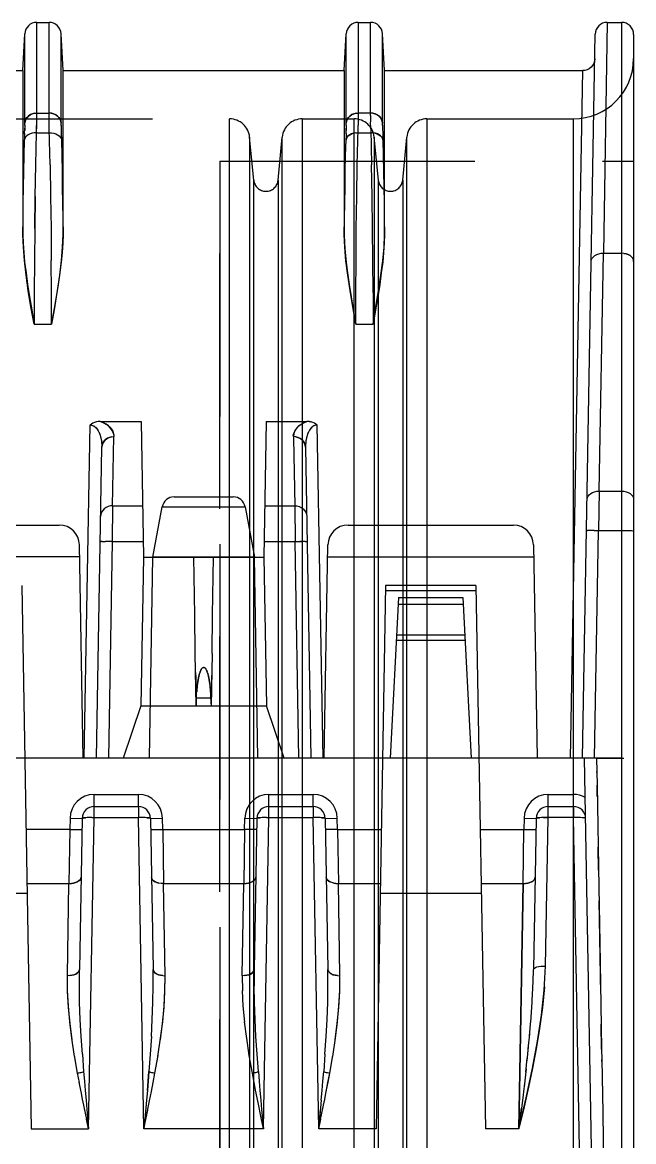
# Model space of a CAD drawing. Header units: millimetres. Extents: x -1 to 4489, y 0 to 1364.
# Drawn here: x 2418.77 to 2433.99, y 442.11 to 469.94 of the extents above; entities that cross this region are included whole.
import ezdxf

# ---------------------------------------------------------------- set-up
doc = ezdxf.new("R2010")
doc.units = ezdxf.units.MM
doc.linetypes.add('DOT', pattern=[0.25, 0, -0.25])
doc.linetypes.add('HIDDEN', pattern=[9.525, 6.35, -3.175])
doc.layers.add('A_FLAECHEN', color=7, linetype='Continuous')
doc.layers.add('DEFAULT_2', color=8, linetype='HIDDEN')

# ---------------------------------------------------------------- blocks, each defined once
blk = doc.blocks.new('A$C2FA92B4D')
at = {"color": 9, "linetype": 'Continuous'}
for p, q in [((0.3, 0), (0.3, 37.8)), ((1.217, 35.4), (1.495, 19.774)), ((1.5, 34.2), (1.5, 2.4)), ((5.146, 2.4), (5.146, 34.2)), ((6.954, 34.2), (6.954, 2.4)), ((8.246, 2.4), (8.246, 34.2)), ((10.054, 34.2), (10.054, 2.4)), ((5.644, 33.748), (5.644, 2.852)), ((6.456, 2.852), (6.456, 33.748)), ((8.744, 33.748), (8.744, 2.852)), ((9.556, 2.852), (9.556, 33.748)), ((5.747, 3.925), (5.747, 32.675)), ((6.353, 32.675), (6.353, 3.925)), ((8.847, 3.925), (8.847, 32.675)), ((9.453, 32.675), (9.453, 3.925)), ((2.858, 27.514), (2.673, 26.741)), ((2.728, 26.97), (2.851, 27.474)), ((2.858, 27.514), (2.752, 21.416)), ((2.752, 21.416), (2.857, 27.505)), ((2.858, 27.512), (2.792, 27)), ((2.858, 27.514), (2.85, 27.451)), ((2.858, 27.514), (3.689, 27.514)), ((6.411, 27.514), (7.836, 27.514)), ((7.789, 27.285), (7.694, 26.815)), ((7.836, 27.514), (7.788, 27.279)), ((7.836, 27.514), (7.789, 27.285)), ((7.836, 27.514), (7.793, 27.037)), ((7.836, 27.514), (7.974, 19.774)), ((9.214, 27.514), (9.076, 19.774)), ((9.214, 27.514), (12.186, 27.514)), ((9.214, 27.514), (9.261, 27.285)), ((9.214, 27.514), (9.262, 27.28)), ((9.257, 27.037), (9.214, 27.514)), ((9.261, 27.285), (9.356, 26.816)), ((12.138, 27.282), (12.045, 26.82)), ((12.138, 27.282), (12.091, 27.05)), ((12.186, 27.514), (12.138, 27.282)), ((12.164, 27.275), (12.186, 27.514)), ((12.186, 27.514), (12.324, 19.774)), ((13.564, 27.514), (13.426, 19.774)), ((14.989, 27.514), (13.564, 27.514)), ((13.564, 27.514), (13.611, 27.285)), ((13.564, 27.514), (13.612, 27.279)), ((13.607, 27.037), (13.564, 27.514)), ((13.611, 27.285), (13.706, 26.815)), ((2.75, 26.667), (2.81, 27.139)), ((7.772, 26.8), (7.814, 27.275)), ((9.278, 26.8), (9.257, 27.037)), ((12.122, 26.8), (12.164, 27.275)), ((13.628, 26.8), (13.607, 27.037)), ((2.673, 26.741), (2.517, 26.008)), ((2.615, 26.477), (2.728, 26.97)), ((2.716, 26.382), (2.768, 26.809)), ((7.696, 26.826), (7.649, 26.586)), ((7.772, 26.8), (7.751, 26.563)), ((9.299, 26.563), (9.278, 26.8)), ((9.354, 26.826), (9.401, 26.587)), ((12.045, 26.82), (11.999, 26.59)), ((12.045, 26.82), (11.999, 26.591)), ((12.101, 26.563), (12.122, 26.8)), ((13.649, 26.563), (13.628, 26.8)), ((13.704, 26.826), (13.752, 26.586)), ((2.514, 26.003), (2.615, 26.477)), ((2.674, 26.021), (2.726, 26.468)), ((7.649, 26.586), (7.605, 26.359)), ((7.65, 26.596), (7.606, 26.366)), ((7.751, 26.563), (7.731, 26.328)), ((9.319, 26.328), (9.299, 26.563)), ((9.4, 26.596), (9.445, 26.36)), ((11.999, 26.591), (11.956, 26.362)), ((12.101, 26.563), (12.081, 26.328)), ((12.081, 26.328), (12.101, 26.563)), ((13.669, 26.328), (13.649, 26.563)), ((13.75, 26.596), (13.795, 26.359)), ((7.606, 26.366), (7.563, 26.135)), ((7.605, 26.359), (7.563, 26.135)), ((7.731, 26.328), (7.713, 26.094)), ((9.337, 26.094), (9.319, 26.328)), ((9.444, 26.366), (9.487, 26.135)), ((11.956, 26.362), (11.913, 26.135)), ((11.956, 26.362), (11.913, 26.135)), ((12.081, 26.328), (12.063, 26.094)), ((12.063, 26.094), (12.081, 26.328)), ((13.687, 26.094), (13.669, 26.328)), ((13.794, 26.365), (13.837, 26.135)), ((2.517, 26.008), (2.389, 25.332)), ((2.423, 25.527), (2.514, 26.003)), ((2.683, 26.104), (2.646, 25.762)), ((7.563, 26.135), (7.486, 25.69)), ((7.563, 26.135), (7.589, 26.131)), ((7.589, 26.131), (7.615, 26.126)), ((7.615, 26.126), (7.64, 26.119)), ((7.64, 26.119), (7.665, 26.112)), ((7.665, 26.112), (7.689, 26.103)), ((7.681, 25.655), (7.713, 26.094)), ((7.689, 26.103), (7.713, 26.094)), ((7.713, 26.094), (7.69, 26.103)), ((9.337, 26.094), (9.36, 26.103)), ((9.337, 26.094), (9.369, 25.655)), ((9.36, 26.103), (9.385, 26.112)), ((9.385, 26.112), (9.409, 26.119)), ((9.409, 26.119), (9.435, 26.126)), ((9.435, 26.126), (9.461, 26.131)), ((9.461, 26.131), (9.487, 26.135)), ((9.487, 26.135), (9.564, 25.69)), ((11.913, 26.135), (11.836, 25.69)), ((11.913, 26.135), (11.939, 26.131)), ((11.939, 26.131), (11.965, 26.126)), ((11.965, 26.126), (11.99, 26.119)), ((11.99, 26.119), (12.015, 26.112)), ((12.015, 26.112), (12.039, 26.103)), ((12.031, 25.655), (12.063, 26.094)), ((12.039, 26.103), (12.063, 26.094)), ((12.063, 26.094), (12.04, 26.103)), ((13.687, 26.094), (13.71, 26.103)), ((13.719, 25.655), (13.687, 26.094)), ((13.71, 26.103), (13.735, 26.112)), ((13.735, 26.112), (13.759, 26.119)), ((13.759, 26.119), (13.785, 26.126)), ((13.785, 26.126), (13.811, 26.131)), ((13.837, 26.135), (13.811, 26.131)), ((13.811, 26.131), (13.837, 26.135)), ((13.837, 26.135), (13.914, 25.69)), ((2.652, 25.823), (2.617, 25.478)), ((7.489, 25.714), (7.421, 25.262)), ((7.681, 25.655), (7.652, 25.222)), ((9.369, 25.655), (9.398, 25.222)), ((9.564, 25.695), (9.629, 25.262)), ((11.839, 25.714), (11.771, 25.262)), ((12.002, 25.222), (12.031, 25.655)), ((13.719, 25.655), (13.748, 25.222)), ((13.911, 25.714), (13.979, 25.262)), ((2.389, 25.332), (2.291, 24.692)), ((2.339, 25.02), (2.423, 25.527)), ((2.622, 25.529), (2.587, 25.163)), ((2.591, 25.202), (2.559, 24.831)), ((7.421, 25.262), (7.37, 24.852)), ((7.427, 25.301), (7.375, 24.897)), ((7.652, 25.222), (7.63, 24.794)), ((9.398, 25.222), (9.42, 24.794)), ((9.628, 25.27), (9.68, 24.852)), ((11.771, 25.262), (11.72, 24.852)), ((11.777, 25.302), (11.725, 24.898)), ((12.002, 25.222), (11.98, 24.794)), ((13.748, 25.222), (13.77, 24.794)), ((13.973, 25.301), (14.025, 24.897)), ((13.979, 25.262), (14.03, 24.852)), ((2.269, 24.502), (2.339, 25.02)), ((2.561, 24.862), (2.533, 24.494)), ((7.37, 24.852), (7.333, 24.458)), ((7.375, 24.897), (7.336, 24.499)), ((7.63, 24.794), (7.614, 24.373)), ((9.42, 24.794), (9.436, 24.373)), ((9.679, 24.862), (9.717, 24.458)), ((11.72, 24.852), (11.683, 24.458)), ((11.725, 24.898), (11.686, 24.499)), ((11.98, 24.794), (11.964, 24.373)), ((13.77, 24.794), (13.786, 24.373)), ((14.025, 24.897), (14.064, 24.499)), ((14.03, 24.852), (14.067, 24.458)), ((2.221, 23.986), (2.269, 24.502)), ((2.291, 24.692), (2.226, 24.067)), ((2.535, 24.518), (2.513, 24.161)), ((7.336, 24.499), (7.314, 24.102)), ((11.686, 24.499), (11.664, 24.103)), ((14.064, 24.499), (14.086, 24.102)), ((7.333, 24.458), (7.313, 24.076)), ((7.614, 24.373), (7.606, 23.959)), ((9.436, 24.373), (9.444, 23.959)), ((9.716, 24.466), (9.737, 24.078)), ((11.683, 24.458), (11.663, 24.076)), ((11.964, 24.373), (11.956, 23.959)), ((13.786, 24.373), (13.794, 23.959)), ((14.067, 24.458), (14.087, 24.078)), ((2.226, 24.067), (2.192, 23.467)), ((2.514, 24.178), (2.5, 23.849)), ((7.314, 24.102), (7.308, 23.709)), ((7.313, 24.076), (7.308, 23.709)), ((7.606, 23.959), (7.608, 23.552)), ((9.442, 23.552), (9.444, 23.959)), ((9.742, 23.709), (9.737, 24.082)), ((11.664, 24.103), (11.658, 23.709)), ((11.663, 24.076), (11.658, 23.709)), ((11.956, 23.959), (11.958, 23.552)), ((13.794, 23.959), (13.792, 23.552)), ((14.086, 24.102), (14.092, 23.709)), ((14.087, 24.078), (14.091, 23.712)), ((2.5, 23.858), (2.492, 23.552)), ((7.308, 23.709), (7.309, 23.7)), ((7.308, 23.709), (7.309, 23.651)), ((7.369, 23.706), (7.308, 23.709)), ((7.309, 23.691), (7.348, 21.416)), ((7.366, 23.706), (7.421, 23.698)), ((7.426, 23.697), (7.369, 23.706)), ((7.421, 23.698), (7.471, 23.685)), ((7.478, 23.682), (7.426, 23.697)), ((7.471, 23.685), (7.516, 23.666)), ((7.523, 23.663), (7.478, 23.682)), ((7.516, 23.666), (7.554, 23.643)), ((7.559, 23.639), (7.523, 23.663)), ((9.491, 23.639), (9.527, 23.663)), ((9.534, 23.666), (9.496, 23.643)), ((9.527, 23.663), (9.572, 23.682)), ((9.579, 23.685), (9.534, 23.666)), ((9.572, 23.682), (9.624, 23.697)), ((9.629, 23.698), (9.579, 23.685)), ((9.624, 23.697), (9.681, 23.706)), ((9.684, 23.706), (9.629, 23.698)), ((9.681, 23.706), (9.742, 23.709)), ((9.741, 23.692), (9.702, 21.416)), ((9.741, 23.712), (9.741, 23.651)), ((11.658, 23.709), (11.698, 21.416)), ((11.719, 23.706), (11.658, 23.709)), ((11.716, 23.706), (11.771, 23.698)), ((11.776, 23.697), (11.719, 23.706)), ((11.771, 23.698), (11.821, 23.685)), ((11.828, 23.682), (11.776, 23.697)), ((11.821, 23.685), (11.866, 23.666)), ((11.873, 23.663), (11.828, 23.682)), ((11.866, 23.666), (11.904, 23.643)), ((11.909, 23.639), (11.873, 23.663)), ((13.841, 23.639), (13.877, 23.663)), ((13.884, 23.666), (13.846, 23.643)), ((13.877, 23.663), (13.922, 23.682)), ((13.929, 23.685), (13.884, 23.666)), ((13.922, 23.682), (13.974, 23.697)), ((13.979, 23.698), (13.929, 23.685)), ((13.974, 23.697), (14.031, 23.706)), ((14.034, 23.706), (13.979, 23.698)), ((14.031, 23.706), (14.092, 23.709)), ((14.091, 23.692), (14.052, 21.416)), ((14.091, 23.712), (14.091, 23.651)), ((2.192, 23.467), (2.126, 19.774)), ((2.251, 23.468), (2.192, 23.467)), ((2.251, 23.468), (2.192, 23.467)), ((2.309, 23.472), (2.251, 23.468)), ((2.309, 23.472), (2.251, 23.468)), ((2.362, 23.48), (2.309, 23.472)), ((2.362, 23.48), (2.309, 23.472)), ((2.407, 23.491), (2.362, 23.48)), ((2.407, 23.491), (2.362, 23.48)), ((2.442, 23.504), (2.407, 23.491)), ((2.442, 23.504), (2.407, 23.491)), ((2.469, 23.519), (2.442, 23.504)), ((2.469, 23.519), (2.442, 23.504)), ((2.486, 23.535), (2.469, 23.519)), ((2.486, 23.535), (2.469, 23.519)), ((2.492, 23.552), (2.486, 23.535)), ((7.554, 23.643), (7.583, 23.615)), ((7.585, 23.613), (7.559, 23.639)), ((7.583, 23.615), (7.602, 23.585)), ((7.602, 23.583), (7.585, 23.613)), ((7.602, 23.585), (7.608, 23.552)), ((7.608, 23.552), (7.602, 23.583)), ((9.448, 23.585), (9.442, 23.552)), ((9.442, 23.552), (9.448, 23.583)), ((9.467, 23.615), (9.448, 23.585)), ((9.448, 23.583), (9.465, 23.613)), ((9.465, 23.613), (9.491, 23.639)), ((9.496, 23.643), (9.467, 23.615)), ((11.904, 23.643), (11.933, 23.615)), ((11.935, 23.613), (11.909, 23.639)), ((11.933, 23.615), (11.952, 23.585)), ((11.952, 23.583), (11.935, 23.613)), ((11.952, 23.585), (11.958, 23.552)), ((11.958, 23.552), (11.952, 23.583)), ((13.798, 23.585), (13.792, 23.552)), ((13.792, 23.552), (13.798, 23.583)), ((13.817, 23.615), (13.798, 23.585)), ((13.798, 23.583), (13.815, 23.613)), ((13.815, 23.613), (13.841, 23.639)), ((13.846, 23.643), (13.817, 23.615)), ((2.452, 21.26), (2.458, 21.291)), ((2.458, 21.291), (2.452, 21.26)), ((2.458, 21.291), (2.475, 21.321)), ((2.475, 21.321), (2.458, 21.291)), ((2.475, 21.321), (2.503, 21.348)), ((2.503, 21.348), (2.475, 21.321)), ((2.541, 21.372), (2.503, 21.348)), ((2.541, 21.372), (2.586, 21.391)), ((2.586, 21.391), (2.541, 21.372)), ((2.586, 21.391), (2.637, 21.405)), ((2.637, 21.405), (2.586, 21.391)), ((2.637, 21.405), (2.693, 21.414)), ((2.693, 21.414), (2.637, 21.405)), ((2.752, 21.416), (2.693, 21.414)), ((3.796, 21.416), (2.752, 21.416)), ((7.348, 21.416), (6.304, 21.416)), ((7.407, 21.414), (7.348, 21.416)), ((7.407, 21.414), (7.463, 21.405)), ((7.463, 21.405), (7.407, 21.414)), ((7.463, 21.405), (7.514, 21.391)), ((7.514, 21.391), (7.559, 21.372)), ((7.597, 21.348), (7.559, 21.372)), ((7.559, 21.372), (7.597, 21.348)), ((7.625, 21.321), (7.597, 21.348)), ((7.597, 21.348), (7.625, 21.321)), ((7.642, 21.291), (7.625, 21.321)), ((7.625, 21.321), (7.642, 21.291)), ((7.648, 21.26), (7.642, 21.291)), ((7.642, 21.291), (7.648, 21.26)), ((9.408, 21.291), (9.402, 21.26)), ((9.408, 21.291), (9.425, 21.321)), ((9.425, 21.321), (9.408, 21.291)), ((9.425, 21.321), (9.453, 21.348)), ((9.453, 21.348), (9.425, 21.321)), ((9.453, 21.348), (9.491, 21.372)), ((9.491, 21.372), (9.536, 21.391)), ((9.536, 21.391), (9.491, 21.372)), ((9.536, 21.391), (9.587, 21.405)), ((9.587, 21.405), (9.536, 21.391)), ((9.587, 21.405), (9.643, 21.414)), ((9.643, 21.414), (9.587, 21.405)), ((9.702, 21.416), (9.643, 21.414)), ((11.698, 21.416), (9.702, 21.416)), ((11.698, 21.416), (11.757, 21.414)), ((11.757, 21.414), (11.813, 21.405)), ((11.864, 21.391), (11.813, 21.405)), ((11.813, 21.405), (11.864, 21.391)), ((11.909, 21.372), (11.864, 21.391)), ((11.864, 21.391), (11.909, 21.372)), ((11.947, 21.348), (11.909, 21.372)), ((11.909, 21.372), (11.947, 21.348)), ((11.975, 21.321), (11.947, 21.348)), ((11.947, 21.348), (11.975, 21.321)), ((11.992, 21.291), (11.975, 21.321)), ((11.975, 21.321), (11.992, 21.291)), ((11.992, 21.291), (11.998, 21.26)), ((13.752, 21.26), (13.758, 21.291)), ((13.758, 21.291), (13.752, 21.26)), ((13.758, 21.291), (13.775, 21.321)), ((13.775, 21.321), (13.758, 21.291)), ((13.775, 21.321), (13.803, 21.348)), ((13.803, 21.348), (13.775, 21.321)), ((13.803, 21.348), (13.841, 21.372)), ((13.841, 21.372), (13.886, 21.391)), ((13.886, 21.391), (13.841, 21.372)), ((13.886, 21.391), (13.937, 21.405)), ((13.937, 21.405), (13.886, 21.391)), ((13.937, 21.405), (13.993, 21.414)), ((13.993, 21.414), (13.937, 21.405)), ((14.052, 21.416), (13.993, 21.414)), ((15.096, 21.416), (14.052, 21.416)), ((2.731, 20.069), (2.431, 20.074)), ((2.731, 20.069), (2.431, 20.074)), ((2.726, 19.79), (2.731, 20.069)), ((3.819, 20.069), (2.731, 20.069)), ((7.369, 20.069), (6.281, 20.069)), ((7.369, 20.069), (7.669, 20.074)), ((7.369, 20.069), (7.669, 20.074)), ((7.369, 20.069), (7.374, 19.79)), ((9.381, 20.074), (9.681, 20.069)), ((9.681, 20.069), (9.676, 19.79)), ((11.719, 20.069), (9.681, 20.069)), ((12.019, 20.074), (11.719, 20.069)), ((11.719, 20.069), (11.724, 19.79)), ((14.031, 20.069), (13.731, 20.074)), ((14.031, 20.069), (13.731, 20.074)), ((14.026, 19.79), (14.031, 20.069)), ((14.031, 20.069), (15.119, 20.069)), ((1.195, 19.795), (1.201, 19.79)), ((1.195, 19.795), (1.201, 19.79)), ((1.201, 19.79), (1.218, 19.785)), ((1.217, 19.785), (1.246, 19.781)), ((1.244, 19.781), (1.283, 19.778)), ((1.28, 19.778), (1.328, 19.776)), ((1.325, 19.776), (1.38, 19.774)), ((1.377, 19.774), (1.436, 19.774)), ((1.434, 19.774), (1.495, 19.774)), ((1.495, 19.774), (2.239, 19.774)), ((2.187, 19.774), (2.126, 19.774)), ((2.244, 19.774), (2.187, 19.774)), ((2.239, 19.774), (2.296, 19.776)), ((2.29, 19.775), (2.341, 19.778)), ((2.335, 19.778), (2.373, 19.781)), ((2.377, 19.781), (2.341, 19.778)), ((2.373, 19.781), (2.402, 19.785)), ((2.404, 19.785), (2.377, 19.781)), ((2.402, 19.785), (2.42, 19.79)), ((2.42, 19.79), (2.404, 19.785)), ((2.426, 19.795), (2.42, 19.79)), ((2.726, 19.79), (2.426, 19.795)), ((7.674, 19.795), (7.374, 19.79)), ((7.674, 19.795), (7.68, 19.79)), ((7.68, 19.79), (7.674, 19.795)), ((7.68, 19.79), (7.696, 19.785)), ((7.698, 19.785), (7.68, 19.79)), ((7.696, 19.785), (7.723, 19.781)), ((7.727, 19.781), (7.698, 19.785)), ((7.723, 19.781), (7.759, 19.778)), ((7.765, 19.778), (7.727, 19.781)), ((7.759, 19.778), (7.81, 19.775)), ((7.804, 19.776), (7.861, 19.774)), ((7.856, 19.774), (7.916, 19.774)), ((7.913, 19.774), (7.974, 19.774)), ((9.076, 19.774), (7.974, 19.774)), ((9.137, 19.774), (9.076, 19.774)), ((9.134, 19.774), (9.194, 19.774)), ((9.189, 19.774), (9.246, 19.776)), ((9.24, 19.775), (9.291, 19.778)), ((9.285, 19.778), (9.323, 19.781)), ((9.327, 19.781), (9.291, 19.778)), ((9.323, 19.781), (9.352, 19.785)), ((9.354, 19.785), (9.327, 19.781)), ((9.352, 19.785), (9.37, 19.79)), ((9.37, 19.79), (9.354, 19.785)), ((9.376, 19.795), (9.37, 19.79)), ((9.37, 19.79), (9.376, 19.795)), ((9.676, 19.79), (9.376, 19.795)), ((12.024, 19.795), (11.724, 19.79)), ((12.024, 19.795), (12.03, 19.79)), ((12.03, 19.79), (12.024, 19.795)), ((12.03, 19.79), (12.046, 19.785)), ((12.048, 19.785), (12.03, 19.79)), ((12.046, 19.785), (12.073, 19.781)), ((12.077, 19.781), (12.048, 19.785)), ((12.073, 19.781), (12.109, 19.778)), ((12.115, 19.778), (12.077, 19.781)), ((12.109, 19.778), (12.16, 19.775)), ((12.154, 19.776), (12.211, 19.774)), ((12.206, 19.774), (12.266, 19.774)), ((12.263, 19.774), (12.324, 19.774)), ((13.426, 19.774), (12.324, 19.774)), ((13.487, 19.774), (13.426, 19.774)), ((13.484, 19.774), (13.544, 19.774)), ((13.539, 19.774), (13.596, 19.776)), ((13.59, 19.775), (13.641, 19.778)), ((13.635, 19.778), (13.673, 19.781)), ((13.677, 19.781), (13.641, 19.778)), ((13.673, 19.781), (13.702, 19.785)), ((13.704, 19.785), (13.677, 19.781)), ((13.702, 19.785), (13.72, 19.79)), ((13.72, 19.79), (13.704, 19.785)), ((13.726, 19.795), (13.72, 19.79)), ((13.72, 19.79), (13.726, 19.795)), ((14.026, 19.79), (13.726, 19.795)), ((1.495, 19.5), (1.495, 19.2)), ((2.126, 19.5), (2.126, 19.2)), ((7.974, 19.5), (7.974, 19.2)), ((9.076, 19.5), (9.076, 19.2)), ((12.324, 19.5), (12.324, 19.2)), ((13.426, 19.5), (13.426, 19.2)), ((2.126, 19.2), (1.495, 19.2)), ((9.076, 19.2), (7.974, 19.2)), ((13.426, 19.2), (12.324, 19.2)), ((0.97, 18.3), (0.871, 12.635)), ((1.57, 18.3), (1.266, 1.2)), ((7.73, 18.3), (7.877, 10.012)), ((8.33, 18.3), (8.424, 12.908)), ((12.976, 12.908), (13.07, 18.3)), ((13.67, 18.3), (13.523, 10.012)), ((5.906, 15.363), (4.194, 15.363)), ((5.899, 15.229), (4.201, 15.229)), ((8.13, 12.907), (8.124, 12.908)), ((8.147, 12.907), (8.13, 12.907)), ((8.175, 12.906), (8.147, 12.907)), ((8.175, 12.906), (8.213, 12.906)), ((8.212, 12.906), (8.258, 12.906)), ((8.257, 12.906), (8.309, 12.907)), ((8.366, 12.907), (8.258, 12.906)), ((8.424, 12.908), (8.31, 12.907)), ((9.193, 12.908), (8.424, 12.908)), ((12.976, 12.908), (12.207, 12.908)), ((12.976, 12.908), (13.034, 12.907)), ((13.034, 12.907), (13.143, 12.906)), ((13.188, 12.906), (13.142, 12.906)), ((13.226, 12.906), (13.187, 12.906)), ((13.225, 12.906), (13.253, 12.907)), ((13.253, 12.907), (13.27, 12.907)), ((13.27, 12.907), (13.253, 12.907)), ((13.27, 12.907), (13.276, 12.908)), ((13.276, 12.908), (13.27, 12.907)), ((0.006, 12.643), (0, 12.645)), ((0.023, 12.641), (0.006, 12.643)), ((0.051, 12.64), (0.023, 12.641)), ((0.088, 12.638), (0.051, 12.64)), ((0.088, 12.638), (0.051, 12.64)), ((0.134, 12.637), (0.088, 12.638)), ((0.134, 12.637), (0.088, 12.638)), ((0.186, 12.636), (0.134, 12.637)), ((0.186, 12.636), (0.134, 12.637)), ((0.242, 12.635), (0.186, 12.636)), ((0.242, 12.635), (0.186, 12.636)), ((0.3, 12.635), (0.242, 12.635)), ((0.871, 12.635), (0.242, 12.635)), ((0.93, 12.634), (0.871, 12.635)), ((0.986, 12.634), (0.93, 12.634)), ((0.985, 12.634), (1.038, 12.634)), ((1.037, 12.634), (1.084, 12.634)), ((1.083, 12.634), (1.121, 12.635)), ((1.12, 12.635), (1.148, 12.637)), ((1.165, 12.638), (1.148, 12.637)), ((1.171, 12.64), (1.165, 12.638)), ((8.142, 12.234), (8.135, 12.286)), ((13.258, 12.234), (13.265, 12.286)), ((13.258, 12.234), (13.265, 12.286)), ((8.159, 12.183), (8.142, 12.234)), ((8.188, 12.137), (8.159, 12.183)), ((8.225, 12.097), (8.188, 12.137)), ((8.27, 12.064), (8.225, 12.097)), ((8.322, 12.039), (8.27, 12.064)), ((8.378, 12.024), (8.321, 12.039)), ((8.435, 12.02), (8.378, 12.024)), ((9.178, 12.02), (8.435, 12.02)), ((8.465, 10.343), (8.435, 12.02)), ((11.73, 12.045), (9.67, 12.045)), ((12.965, 12.02), (12.222, 12.02)), ((12.965, 12.02), (12.935, 10.3)), ((12.965, 12.02), (13.022, 12.024)), ((12.965, 12.02), (13.022, 12.024)), ((13.022, 12.024), (13.078, 12.039)), ((13.022, 12.024), (13.078, 12.039)), ((13.078, 12.039), (13.13, 12.064)), ((13.078, 12.039), (13.13, 12.064)), ((13.13, 12.064), (13.175, 12.097)), ((13.13, 12.064), (13.175, 12.097)), ((13.175, 12.097), (13.212, 12.137)), ((13.175, 12.097), (13.212, 12.137)), ((13.212, 12.137), (13.241, 12.183)), ((13.241, 12.183), (13.258, 12.234)), ((0.006, 11.824), (0, 11.864)), ((0.023, 11.785), (0.006, 11.824)), ((0.051, 11.749), (0.023, 11.785)), ((0.088, 11.718), (0.051, 11.749)), ((0.133, 11.693), (0.088, 11.718)), ((0.185, 11.674), (0.133, 11.693)), ((1.023, 11.691), (0.972, 11.672)), ((1.069, 11.716), (1.023, 11.691)), ((1.106, 11.746), (1.069, 11.716)), ((1.134, 11.781), (1.106, 11.746)), ((1.151, 11.819), (1.134, 11.781)), ((1.157, 11.859), (1.151, 11.819)), ((0.241, 11.662), (0.185, 11.674)), ((0.3, 11.658), (0.241, 11.662)), ((0.857, 11.658), (0.3, 11.658)), ((0.857, 11.658), (0.754, 5.74)), ((0.916, 11.661), (0.857, 11.658)), ((0.972, 11.672), (0.916, 11.661)), ((8.124, 10.273), (8.133, 10.303)), ((8.131, 10.298), (8.14, 10.332)), ((8.133, 10.303), (8.141, 10.334)), ((8.14, 10.332), (8.148, 10.367)), ((8.141, 10.334), (8.149, 10.371)), ((8.148, 10.367), (8.154, 10.404)), ((8.149, 10.371), (8.156, 10.411)), ((8.154, 10.404), (8.159, 10.443)), ((8.156, 10.411), (8.161, 10.456)), ((8.159, 10.443), (8.163, 10.483)), ((8.161, 10.456), (8.164, 10.499)), ((8.163, 10.483), (8.165, 10.524)), ((8.164, 10.499), (8.165, 10.536)), ((8.165, 10.567), (8.172, 10.515)), ((8.165, 10.524), (8.165, 10.567)), ((8.165, 10.536), (8.165, 10.567)), ((8.172, 10.513), (8.165, 10.567)), ((8.172, 10.515), (8.189, 10.465)), ((8.191, 10.461), (8.172, 10.513)), ((8.189, 10.465), (8.216, 10.42)), ((8.22, 10.415), (8.191, 10.461)), ((8.216, 10.42), (8.251, 10.38)), ((8.258, 10.375), (8.22, 10.415)), ((8.251, 10.38), (8.296, 10.347)), ((8.303, 10.343), (8.258, 10.375)), ((8.296, 10.347), (8.348, 10.321)), ((8.353, 10.32), (8.303, 10.343)), ((8.348, 10.321), (8.405, 10.305)), ((8.408, 10.305), (8.353, 10.32)), ((8.405, 10.305), (8.465, 10.3)), ((8.456, 10.229), (8.465, 10.299)), ((8.465, 10.299), (8.465, 10.357)), ((8.465, 10.3), (8.469, 10.268)), ((12.935, 10.3), (12.931, 10.268)), ((12.935, 10.344), (12.935, 10.3)), ((12.995, 10.305), (12.935, 10.3)), ((12.944, 10.23), (12.935, 10.3)), ((12.992, 10.305), (13.047, 10.32)), ((13.052, 10.321), (12.995, 10.305)), ((13.047, 10.32), (13.097, 10.343)), ((13.104, 10.347), (13.052, 10.321)), ((13.097, 10.343), (13.142, 10.375)), ((13.149, 10.38), (13.104, 10.347)), ((13.142, 10.375), (13.18, 10.415)), ((13.184, 10.42), (13.149, 10.38)), ((13.18, 10.415), (13.209, 10.461)), ((13.211, 10.465), (13.184, 10.42)), ((13.209, 10.461), (13.228, 10.513)), ((13.228, 10.515), (13.211, 10.465)), ((13.235, 10.567), (13.228, 10.515)), ((13.228, 10.513), (13.235, 10.567)), ((13.235, 10.524), (13.235, 10.567)), ((13.235, 10.536), (13.235, 10.567)), ((13.236, 10.499), (13.235, 10.536)), ((13.237, 10.483), (13.235, 10.524)), ((13.239, 10.456), (13.236, 10.499)), ((13.241, 10.443), (13.237, 10.483)), ((13.244, 10.411), (13.239, 10.456)), ((13.246, 10.404), (13.241, 10.443)), ((13.251, 10.371), (13.244, 10.411)), ((13.252, 10.367), (13.246, 10.404)), ((13.259, 10.334), (13.251, 10.371)), ((13.26, 10.332), (13.252, 10.367)), ((13.267, 10.303), (13.259, 10.334)), ((13.269, 10.298), (13.26, 10.332)), ((13.276, 10.273), (13.267, 10.303)), ((7.909, 10.015), (7.938, 10.023)), ((7.909, 10.014), (7.937, 10.022)), ((7.937, 10.022), (7.963, 10.034)), ((7.96, 10.033), (7.983, 10.047)), ((7.963, 10.034), (7.986, 10.05)), ((7.983, 10.047), (8.006, 10.067)), ((7.986, 10.05), (8.009, 10.07)), ((8.006, 10.067), (8.028, 10.09)), ((8.009, 10.07), (8.03, 10.093)), ((8.028, 10.09), (8.048, 10.116)), ((8.03, 10.093), (8.05, 10.119)), ((8.048, 10.116), (8.066, 10.143)), ((8.05, 10.119), (8.068, 10.146)), ((8.066, 10.143), (8.083, 10.174)), ((8.083, 10.173), (8.099, 10.206)), ((8.097, 10.202), (8.112, 10.24)), ((8.11, 10.233), (8.121, 10.265)), ((8.112, 10.24), (8.124, 10.273)), ((8.121, 10.265), (8.131, 10.298)), ((8.266, 9.989), (8.32, 10.026)), ((8.329, 10.031), (8.276, 9.991)), ((8.32, 10.026), (8.365, 10.067)), ((8.375, 10.08), (8.329, 10.031)), ((8.365, 10.067), (8.405, 10.114)), ((8.42, 10.151), (8.375, 10.08)), ((8.405, 10.114), (8.436, 10.167)), ((8.455, 10.22), (8.42, 10.151)), ((8.436, 10.167), (8.456, 10.229)), ((8.469, 10.268), (8.455, 10.22)), ((12.931, 10.268), (12.945, 10.22)), ((12.964, 10.167), (12.944, 10.23)), ((12.945, 10.22), (12.98, 10.151)), ((12.995, 10.114), (12.964, 10.167)), ((12.98, 10.151), (13.025, 10.08)), ((13.035, 10.067), (12.995, 10.114)), ((13.025, 10.08), (13.071, 10.031)), ((13.08, 10.026), (13.035, 10.067)), ((13.071, 10.031), (13.124, 9.991)), ((13.134, 9.989), (13.08, 10.026)), ((13.279, 10.265), (13.269, 10.298)), ((13.288, 10.24), (13.276, 10.273)), ((13.29, 10.233), (13.279, 10.265)), ((13.303, 10.202), (13.288, 10.24)), ((13.317, 10.173), (13.301, 10.206)), ((13.334, 10.143), (13.317, 10.174)), ((13.35, 10.119), (13.332, 10.146)), ((13.352, 10.116), (13.334, 10.143)), ((13.37, 10.093), (13.35, 10.119)), ((13.372, 10.09), (13.352, 10.116)), ((13.391, 10.07), (13.37, 10.093)), ((13.394, 10.067), (13.372, 10.09)), ((13.414, 10.05), (13.391, 10.07)), ((13.417, 10.047), (13.394, 10.067)), ((13.437, 10.034), (13.414, 10.05)), ((13.44, 10.033), (13.417, 10.047)), ((13.463, 10.022), (13.437, 10.034)), ((13.491, 10.015), (13.462, 10.023)), ((13.491, 10.014), (13.463, 10.022)), ((7.877, 10.012), (7.909, 10.015)), ((7.877, 10.012), (7.909, 10.014)), ((8.132, 9.926), (8.204, 9.956)), ((8.209, 9.955), (8.132, 9.926)), ((8.204, 9.956), (8.266, 9.989)), ((8.276, 9.991), (8.209, 9.955)), ((13.124, 9.991), (13.191, 9.955)), ((13.196, 9.956), (13.134, 9.989)), ((13.191, 9.955), (13.268, 9.926)), ((13.268, 9.926), (13.196, 9.956)), ((13.523, 10.012), (13.491, 10.015)), ((13.523, 10.012), (13.491, 10.014)), ((6.915, 7.507), (6.485, 7.507)), ((6.486, 6.714), (6.485, 7.507)), ((6.915, 7.507), (6.914, 6.714)), ((14.915, 7.507), (14.485, 7.507)), ((14.485, 7.507), (14.486, 6.714)), ((14.914, 6.714), (14.915, 7.507)), ((6.486, 6.714), (6.491, 5.92)), ((6.914, 6.714), (6.909, 5.92)), ((14.486, 6.714), (14.491, 5.92)), ((14.909, 5.92), (14.914, 6.714)), ((0, 5.946), (0.006, 5.906)), ((0.023, 5.867), (0.006, 5.906)), ((0.006, 5.906), (0.023, 5.867)), ((0.023, 5.867), (0.051, 5.831)), ((1.03, 5.863), (1.002, 5.828)), ((1.048, 5.901), (1.03, 5.863)), ((1.054, 5.941), (1.048, 5.901)), ((6.491, 5.92), (6.499, 5.126)), ((6.909, 5.92), (6.901, 5.126)), ((14.499, 5.126), (14.491, 5.92)), ((14.901, 5.126), (14.909, 5.92)), ((0.051, 5.831), (0.088, 5.8)), ((0.088, 5.8), (0.133, 5.775)), ((0.133, 5.775), (0.088, 5.8)), ((0.133, 5.775), (0.185, 5.756)), ((0.185, 5.756), (0.133, 5.775)), ((0.185, 5.756), (0.241, 5.744)), ((0.241, 5.744), (0.185, 5.756)), ((0.241, 5.744), (0.3, 5.74)), ((0.754, 5.74), (0.3, 5.74)), ((0.812, 5.743), (0.754, 5.74)), ((0.868, 5.754), (0.812, 5.743)), ((0.92, 5.773), (0.868, 5.754)), ((0.965, 5.798), (0.92, 5.773)), ((1.003, 5.828), (0.965, 5.797)), ((6.499, 5.126), (6.51, 4.333)), ((6.901, 5.126), (6.89, 4.333)), ((14.51, 4.333), (14.499, 5.126)), ((14.901, 5.126), (14.89, 4.333)), ((14.89, 4.333), (14.901, 5.126)), ((6.51, 4.333), (6.524, 3.539)), ((6.89, 4.333), (6.876, 3.539)), ((14.524, 3.539), (14.51, 4.333)), ((14.89, 4.333), (14.876, 3.539)), ((6.543, 2.649), (6.524, 3.539)), ((6.876, 3.539), (6.857, 2.649)), ((14.524, 3.539), (14.543, 2.649)), ((14.876, 3.539), (14.858, 2.746)), ((6.245, 2.761), (6.242, 2.922)), ((6.242, 2.922), (6.25, 2.887)), ((6.251, 2.885), (6.242, 2.922)), ((6.25, 2.887), (6.268, 2.853)), ((6.271, 2.85), (6.251, 2.885)), ((6.268, 2.853), (6.296, 2.823)), ((6.3, 2.82), (6.271, 2.85)), ((6.296, 2.823), (6.332, 2.797)), ((6.338, 2.794), (6.3, 2.82)), ((6.332, 2.797), (6.376, 2.775)), ((6.382, 2.773), (6.338, 2.794)), ((7.018, 2.773), (7.062, 2.794)), ((7.065, 2.795), (7.02, 2.774)), ((7.062, 2.794), (7.1, 2.82)), ((7.102, 2.822), (7.065, 2.795)), ((7.1, 2.82), (7.129, 2.85)), ((7.131, 2.852), (7.102, 2.822)), ((7.129, 2.85), (7.149, 2.885)), ((7.15, 2.886), (7.131, 2.852)), ((7.149, 2.885), (7.158, 2.922)), ((7.158, 2.922), (7.15, 2.886)), ((7.155, 2.761), (7.158, 2.922)), ((14.245, 2.761), (14.242, 2.922)), ((14.25, 2.886), (14.242, 2.922)), ((14.269, 2.852), (14.25, 2.886)), ((14.298, 2.822), (14.269, 2.852)), ((14.335, 2.795), (14.298, 2.822)), ((14.38, 2.774), (14.335, 2.795)), ((15.02, 2.774), (15.065, 2.795)), ((15.065, 2.795), (15.102, 2.822)), ((15.102, 2.822), (15.131, 2.852)), ((15.131, 2.852), (15.15, 2.886)), ((15.131, 2.852), (15.15, 2.886)), ((15.15, 2.886), (15.158, 2.922)), ((15.155, 2.761), (15.158, 2.922)), ((6.247, 2.621), (6.245, 2.769)), ((6.248, 2.56), (6.247, 2.63)), ((6.248, 2.565), (6.248, 0.284)), ((6.376, 2.775), (6.427, 2.759)), ((6.432, 2.758), (6.382, 2.773)), ((6.427, 2.759), (6.482, 2.749)), ((6.486, 2.748), (6.432, 2.758)), ((6.482, 2.749), (6.542, 2.746)), ((6.858, 2.746), (6.542, 2.746)), ((6.543, 2.649), (6.546, 2.472)), ((6.853, 2.393), (6.855, 2.557)), ((6.858, 2.746), (6.855, 2.557)), ((6.915, 2.749), (6.858, 2.746)), ((6.914, 2.748), (6.97, 2.758)), ((6.968, 2.758), (7.018, 2.773)), ((7.02, 2.774), (6.97, 2.758)), ((7.152, 2.56), (7.154, 2.689)), ((7.152, 2.566), (7.152, 0.284)), ((7.155, 2.769), (7.153, 2.63)), ((14.247, 2.621), (14.245, 2.769)), ((14.248, 2.56), (14.247, 2.63)), ((14.248, 2.565), (14.248, 0.284)), ((14.43, 2.758), (14.38, 2.774)), ((14.485, 2.749), (14.43, 2.758)), ((14.542, 2.746), (14.485, 2.749)), ((14.858, 2.746), (14.542, 2.746)), ((14.543, 2.649), (14.546, 2.472)), ((14.857, 2.649), (14.854, 2.472)), ((14.858, 2.746), (14.855, 2.557)), ((14.858, 2.746), (14.915, 2.749)), ((14.915, 2.749), (14.97, 2.758)), ((14.97, 2.758), (15.02, 2.774)), ((15.152, 2.56), (15.154, 2.689)), ((15.152, 2.565), (15.152, 0.284)), ((15.155, 2.769), (15.153, 2.63)), ((6.248, 2.504), (6.256, 2.455)), ((6.257, 2.453), (6.248, 2.504)), ((6.256, 2.455), (6.275, 2.409)), ((6.276, 2.405), (6.257, 2.453)), ((6.275, 2.409), (6.302, 2.367)), ((6.306, 2.362), (6.276, 2.405)), ((6.302, 2.367), (6.338, 2.329)), ((6.344, 2.324), (6.306, 2.362)), ((6.338, 2.329), (6.382, 2.298)), ((6.388, 2.295), (6.344, 2.324)), ((6.382, 2.298), (6.433, 2.274)), ((6.438, 2.273), (6.388, 2.295)), ((6.433, 2.274), (6.489, 2.26)), ((6.492, 2.259), (6.438, 2.273)), ((6.489, 2.26), (6.548, 2.255)), ((6.547, 2.32), (6.546, 2.472)), ((6.547, 2.32), (6.548, 0)), ((6.548, 2.255), (6.852, 2.255)), ((6.852, 2.255), (6.853, 2.393)), ((6.852, 0), (6.853, 2.32)), ((6.911, 2.26), (6.852, 2.255)), ((6.908, 2.259), (6.962, 2.273)), ((6.967, 2.274), (6.911, 2.26)), ((6.962, 2.273), (7.012, 2.295)), ((7.018, 2.298), (6.967, 2.274)), ((7.012, 2.295), (7.056, 2.324)), ((7.062, 2.329), (7.018, 2.298)), ((7.056, 2.324), (7.094, 2.362)), ((7.098, 2.367), (7.062, 2.329)), ((7.094, 2.362), (7.124, 2.405)), ((7.125, 2.409), (7.098, 2.367)), ((7.124, 2.405), (7.143, 2.453)), ((7.144, 2.455), (7.125, 2.409)), ((7.143, 2.453), (7.152, 2.504)), ((7.152, 2.504), (7.144, 2.455)), ((14.248, 2.504), (14.256, 2.455)), ((14.257, 2.453), (14.248, 2.504)), ((14.256, 2.455), (14.275, 2.409)), ((14.276, 2.405), (14.257, 2.453)), ((14.275, 2.409), (14.302, 2.367)), ((14.306, 2.362), (14.276, 2.405)), ((14.302, 2.367), (14.338, 2.329)), ((14.344, 2.324), (14.306, 2.362)), ((14.338, 2.329), (14.382, 2.298)), ((14.388, 2.295), (14.344, 2.324)), ((14.382, 2.298), (14.433, 2.274)), ((14.438, 2.273), (14.388, 2.295)), ((14.433, 2.274), (14.489, 2.26)), ((14.492, 2.259), (14.438, 2.273)), ((14.489, 2.26), (14.548, 2.255)), ((14.546, 2.472), (14.547, 2.32)), ((14.547, 2.32), (14.548, 0)), ((14.852, 2.255), (14.548, 2.255)), ((14.853, 2.393), (14.852, 2.255)), ((14.853, 2.32), (14.852, 0)), ((14.911, 2.26), (14.852, 2.255)), ((14.854, 2.472), (14.853, 2.32)), ((14.908, 2.259), (14.962, 2.273)), ((14.967, 2.274), (14.911, 2.26)), ((14.962, 2.273), (15.012, 2.295)), ((15.018, 2.298), (14.967, 2.274)), ((15.012, 2.295), (15.056, 2.324)), ((15.062, 2.329), (15.018, 2.298)), ((15.056, 2.324), (15.094, 2.362)), ((15.098, 2.367), (15.062, 2.329)), ((15.094, 2.362), (15.124, 2.405)), ((15.125, 2.409), (15.098, 2.367)), ((15.124, 2.405), (15.143, 2.453)), ((15.144, 2.455), (15.125, 2.409)), ((15.143, 2.453), (15.152, 2.504)), ((15.152, 2.504), (15.144, 2.455))]:
    blk.add_line(p, q, dxfattribs=at)
at = {"color": 7, "linetype": 'Continuous'}
for p, q in [((0, 0.3), (0, 37.5)), ((0.886, 37.505), (1.221, 18.3)), ((0.77, 27.107), (0.712, 30.455)), ((3.925, 14.003), (3.689, 27.514)), ((6.175, 14.003), (6.411, 27.514)), ((15.225, 14.003), (14.989, 27.514)), ((0.794, 25.788), (0.77, 27.107)), ((0.798, 25.538), (0.794, 25.788)), ((0.816, 24.423), (0.798, 25.538)), ((0.844, 22.889), (0.816, 24.423)), ((2.426, 19.795), (2.492, 23.552)), ((7.674, 19.795), (7.608, 23.552)), ((9.376, 19.795), (9.442, 23.552)), ((12.024, 19.795), (11.958, 23.552)), ((13.726, 19.795), (13.792, 23.552)), ((0.866, 21.506), (0.844, 22.889)), ((0.91, 18.969), (0.866, 21.506)), ((3.791, 21.662), (6.309, 21.662)), ((15.091, 21.662), (17.609, 21.662)), ((2.752, 21.416), (2.731, 20.069)), ((7.369, 20.069), (7.348, 21.416)), ((9.681, 20.069), (9.702, 21.416)), ((11.719, 20.069), (11.698, 21.416)), ((14.031, 20.069), (14.052, 21.416)), ((1.495, 19.5), (1.495, 19.774)), ((2.126, 19.774), (2.126, 19.5)), ((7.974, 19.5), (7.974, 19.774)), ((9.076, 19.774), (9.076, 19.5)), ((12.324, 19.5), (12.324, 19.774)), ((13.426, 19.774), (13.426, 19.5)), ((2.126, 19.5), (1.495, 19.5)), ((9.076, 19.5), (7.974, 19.5)), ((13.426, 19.5), (12.324, 19.5)), ((0.921, 18.3), (0.91, 18.969)), ((0.3, 18.3), (0.97, 18.3)), ((1.27, 18.3), (0.956, 0.295)), ((0.959, 18.3), (23.792, 18.3)), ((2.493, 12.991), (2.4, 18.3)), ((4.25, 14.3), (4.04, 18.3)), ((5.85, 14.3), (6.06, 18.3)), ((7.7, 18.3), (7.607, 12.991)), ((8.165, 10.567), (8.03, 18.3)), ((13.37, 18.3), (13.235, 10.567)), ((13.7, 18.3), (13.793, 12.991)), ((5.85, 14.3), (4.25, 14.3)), ((6.177, 14.128), (3.923, 14.128)), ((3.925, 14.003), (6.175, 14.003)), ((9.141, 9.926), (9.2, 13.3)), ((12.2, 13.3), (9.2, 13.3)), ((9.67, 12.045), (9.437, 13.299)), ((11.963, 13.299), (11.73, 12.045)), ((12.259, 9.926), (12.2, 13.3)), ((8.435, 12.02), (8.424, 12.908)), ((12.965, 12.02), (12.976, 12.908)), ((0.857, 11.658), (0.871, 12.635)), ((7.107, 12.5), (2.993, 12.5)), ((18.407, 12.5), (14.293, 12.5)), ((11.435, 11.8), (9.965, 11.8)), ((7.877, 10.012), (7.908, 9.988)), ((7.908, 9.988), (7.944, 9.967)), ((7.944, 9.967), (7.984, 9.95)), ((7.984, 9.95), (8.029, 9.937)), ((8.029, 9.937), (8.078, 9.929)), ((8.078, 9.929), (8.132, 9.926)), ((9.141, 9.926), (8.132, 9.926)), ((13.268, 9.926), (12.259, 9.926)), ((13.268, 9.926), (13.322, 9.929)), ((13.322, 9.929), (13.371, 9.937)), ((13.371, 9.937), (13.416, 9.95)), ((13.416, 9.95), (13.456, 9.967)), ((13.456, 9.967), (13.492, 9.988)), ((13.492, 9.988), (13.523, 10.012)), ((6.485, 7.507), (6.413, 7.075)), ((6.976, 7.152), (6.915, 7.507)), ((14.485, 7.507), (14.402, 7.074)), ((14.976, 7.152), (14.915, 7.507)), ((6.413, 7.075), (6.349, 6.669)), ((7.031, 6.822), (6.976, 7.152)), ((14.402, 7.074), (14.334, 6.666)), ((15.031, 6.822), (14.976, 7.152)), ((7.08, 6.516), (7.031, 6.822)), ((15.08, 6.516), (15.031, 6.822)), ((6.349, 6.669), (6.289, 6.286)), ((7.121, 6.231), (7.08, 6.516)), ((14.334, 6.666), (14.28, 6.283)), ((15.121, 6.231), (15.08, 6.516)), ((6.289, 6.286), (6.241, 5.928)), ((7.155, 5.966), (7.121, 6.231)), ((14.28, 6.283), (14.24, 5.924)), ((15.155, 5.966), (15.121, 6.231)), ((6.241, 5.928), (6.212, 5.592)), ((7.179, 5.72), (7.155, 5.966)), ((14.24, 5.924), (14.213, 5.589)), ((15.179, 5.72), (15.155, 5.966)), ((0.656, 0), (0.754, 5.74)), ((6.212, 5.592), (6.2, 5.278)), ((7.194, 5.49), (7.179, 5.72)), ((14.213, 5.589), (14.2, 5.276)), ((15.194, 5.49), (15.179, 5.72)), ((7.2, 5.278), (7.194, 5.49)), ((15.2, 5.278), (15.194, 5.49)), ((6.2, 5.278), (6.2, 1.2)), ((6.205, 4.883), (6.2, 5.276)), ((7.2, 5.276), (7.195, 4.883)), ((7.2, 1.2), (7.2, 5.278)), ((14.2, 5.276), (14.2, 1.2)), ((14.205, 4.883), (14.2, 5.276)), ((15.2, 5.276), (15.195, 4.883)), ((15.2, 1.2), (15.2, 5.278)), ((6.211, 4.491), (6.205, 4.883)), ((7.195, 4.883), (7.189, 4.491)), ((14.211, 4.491), (14.205, 4.883)), ((15.195, 4.883), (15.189, 4.491)), ((6.218, 4.099), (6.211, 4.491)), ((7.189, 4.491), (7.182, 4.099)), ((14.218, 4.099), (14.211, 4.491)), ((15.189, 4.491), (15.182, 4.099)), ((6.225, 3.706), (6.218, 4.099)), ((7.182, 4.099), (7.175, 3.706)), ((14.225, 3.706), (14.218, 4.099)), ((15.182, 4.099), (15.175, 3.706)), ((6.233, 3.314), (6.225, 3.706)), ((7.175, 3.706), (7.167, 3.314)), ((14.233, 3.314), (14.225, 3.706)), ((15.175, 3.706), (15.167, 3.314)), ((6.242, 2.922), (6.233, 3.314)), ((7.167, 3.314), (7.158, 2.922)), ((14.242, 2.922), (14.233, 3.314)), ((15.167, 3.314), (15.158, 2.922)), ((1.02, 1.071), (1.058, 1.116)), ((1.058, 1.116), (1.104, 1.152)), ((1.104, 1.152), (1.156, 1.179)), ((1.156, 1.179), (1.213, 1.195)), ((1.213, 1.195), (1.266, 1.2)), ((6.2, 1.2), (1.266, 1.2)), ((6.2, 1.2), (6.248, 0.284)), ((7.2, 1.2), (7.152, 0.284)), ((14.2, 1.2), (7.2, 1.2)), ((14.2, 1.2), (14.248, 0.284)), ((15.2, 1.2), (15.152, 0.284)), ((37.373, 1.2), (15.2, 1.2)), ((0.966, 0.905), (0.973, 0.963)), ((0.973, 0.963), (0.991, 1.02)), ((0.991, 1.02), (1.02, 1.071)), ((0.656, 0), (0.3, 0)), ((6.852, 0), (6.548, 0)), ((14.852, 0), (14.548, 0))]:
    blk.add_line(p, q, dxfattribs=at)
for centre, radius, start, end in [((1.495, 19.8), 0.3, 181.0011, 270), ((2.126, 19.8), 0.3, 270, 359), ((7.974, 19.8), 0.3, 181, 269.9999), ((9.076, 19.8), 0.3, 270.0001, 359), ((12.324, 19.8), 0.3, 181, 269.9999), ((13.426, 19.8), 0.3, 270.0001, 359), ((2.993, 13), 0.5, 181, 270), ((7.107, 13), 0.5, 270, 359), ((14.293, 13), 0.5, 181, 270), ((9.965, 12.1), 0.3, 190.5077, 270), ((11.435, 12.1), 0.3, 270, 349.4923), ((0.3, 0.3), 0.3, 180, 270), ((0.656, 0.3), 0.3, 270.0064, 359.0005), ((6.548, 0.3), 0.3, 183, 270), ((6.852, 0.3), 0.3, 270, 357), ((14.548, 0.3), 0.3, 183, 270), ((14.852, 0.3), 0.3, 270, 357)]:
    blk.add_arc(centre, radius, start, end, dxfattribs=at)
at = {"color": 9, "linetype": 'Continuous'}
for centre, start, end in [((2.126, 19.8), 269.9961, 359.0045), ((7.974, 19.8), 180.9955, 270.0024), ((9.076, 19.8), 269.9976, 359.0045), ((12.324, 19.8), 180.9955, 270.0024), ((13.426, 19.8), 269.9976, 359.0045), ((1.495, 19.8), 241, 269.9979)]:
    blk.add_arc(centre, 0.6, start, end, dxfattribs=at)
at = {"layer": 'A_FLAECHEN', "color": 8, "linetype": 'HIDDEN'}
blk.add_line((10.3, 31.15), (10.3, 5.45), dxfattribs=at)
at = {"layer": 'DEFAULT_2', "color": 8, "linetype": 'HIDDEN'}
for p, q in [((10.3, 3.45), (10.3, 33.15)), ((2.853, 27.486), (2.854, 27.493)), ((2.854, 27.486), (2.853, 27.484)), ((2.853, 27.484), (2.853, 27.486)), ((2.854, 27.493), (2.856, 27.505)), ((2.856, 27.505), (2.858, 27.514)), ((2.857, 27.505), (2.858, 27.514)), ((0.793, 25.844), (0.794, 25.788)), ((0.798, 25.538), (0.807, 24.91)), ((0.82, 24.156), (0.861, 21.848)), ((0.874, 21.087), (0.884, 20.508)), ((2.42, 19.79), (2.426, 19.795)), ((0.906, 19.252), (0.91, 18.969)), ((0.915, 18.652), (0.916, 18.631)), ((0.921, 18.3), (0.242, 18.3)), ((8.7, 18.3), (9.136, 16.993)), ((9.35, 18.3), (9.437, 13.299)), ((12.05, 18.3), (11.963, 13.299)), ((12.264, 16.993), (12.7, 18.3)), ((12.264, 16.993), (9.136, 16.993)), ((9.2, 13.3), (9.136, 16.993)), ((10.492, 15.692), (10.515, 16.993)), ((10.51, 16.855), (10.515, 16.993)), ((10.886, 16.979), (10.885, 16.993)), ((10.885, 16.993), (10.908, 15.692)), ((10.89, 16.855), (10.885, 16.993)), ((12.2, 13.3), (12.264, 16.993)), ((10.508, 16.716), (10.51, 16.855)), ((10.508, 16.44), (10.508, 16.716)), ((10.513, 16.924), (10.514, 16.95)), ((10.514, 16.95), (10.514, 16.875)), ((10.514, 16.872), (10.514, 16.898)), ((10.514, 16.875), (10.518, 16.8)), ((10.515, 16.846), (10.514, 16.872)), ((10.518, 16.8), (10.516, 16.823)), ((10.882, 16.8), (10.518, 16.8)), ((10.518, 16.8), (10.52, 16.759)), ((10.52, 16.759), (10.522, 16.719)), ((10.522, 16.719), (10.524, 16.681)), ((10.878, 16.719), (10.876, 16.681)), ((10.88, 16.759), (10.878, 16.719)), ((10.882, 16.8), (10.88, 16.759)), ((10.884, 16.825), (10.882, 16.8)), ((10.884, 16.823), (10.885, 16.85)), ((10.885, 16.846), (10.886, 16.875)), ((10.887, 16.924), (10.886, 16.95)), ((10.886, 16.898), (10.887, 16.925)), ((10.886, 16.872), (10.886, 16.9)), ((10.892, 16.716), (10.89, 16.855)), ((10.892, 16.44), (10.892, 16.716)), ((10.505, 16.302), (10.508, 16.44)), ((10.524, 16.681), (10.526, 16.645)), ((10.526, 16.645), (10.529, 16.61)), ((10.529, 16.61), (10.532, 16.577)), ((10.532, 16.577), (10.535, 16.545)), ((10.535, 16.545), (10.532, 16.577)), ((10.535, 16.545), (10.538, 16.515)), ((10.538, 16.515), (10.535, 16.545)), ((10.538, 16.515), (10.542, 16.485)), ((10.545, 16.457), (10.542, 16.485)), ((10.542, 16.485), (10.545, 16.457)), ((10.549, 16.43), (10.545, 16.457)), ((10.545, 16.457), (10.549, 16.43)), ((10.553, 16.405), (10.549, 16.43)), ((10.549, 16.43), (10.553, 16.405)), ((10.847, 16.405), (10.851, 16.43)), ((10.851, 16.43), (10.847, 16.405)), ((10.851, 16.43), (10.855, 16.457)), ((10.855, 16.457), (10.858, 16.485)), ((10.858, 16.485), (10.855, 16.457)), ((10.858, 16.485), (10.862, 16.515)), ((10.862, 16.515), (10.858, 16.485)), ((10.862, 16.515), (10.865, 16.545)), ((10.865, 16.545), (10.862, 16.515)), ((10.865, 16.545), (10.868, 16.577)), ((10.871, 16.61), (10.868, 16.577)), ((10.868, 16.577), (10.871, 16.61)), ((10.871, 16.61), (10.874, 16.645)), ((10.876, 16.681), (10.874, 16.645)), ((10.895, 16.302), (10.892, 16.44)), ((10.5, 16.165), (10.505, 16.302)), ((10.557, 16.38), (10.553, 16.405)), ((10.553, 16.405), (10.557, 16.38)), ((10.561, 16.357), (10.557, 16.38)), ((10.557, 16.38), (10.561, 16.357)), ((10.561, 16.357), (10.565, 16.334)), ((10.565, 16.334), (10.561, 16.357)), ((10.565, 16.334), (10.569, 16.313)), ((10.569, 16.313), (10.565, 16.334)), ((10.569, 16.313), (10.573, 16.292)), ((10.573, 16.292), (10.569, 16.313)), ((10.573, 16.292), (10.577, 16.272)), ((10.577, 16.272), (10.582, 16.253)), ((10.582, 16.253), (10.577, 16.272)), ((10.582, 16.253), (10.586, 16.235)), ((10.586, 16.236), (10.582, 16.253)), ((10.586, 16.235), (10.591, 16.218)), ((10.591, 16.218), (10.595, 16.202)), ((10.595, 16.202), (10.591, 16.218)), ((10.595, 16.202), (10.6, 16.187)), ((10.6, 16.187), (10.595, 16.202)), ((10.6, 16.187), (10.605, 16.172)), ((10.605, 16.172), (10.6, 16.187)), ((10.605, 16.172), (10.609, 16.158)), ((10.609, 16.158), (10.614, 16.144)), ((10.614, 16.144), (10.609, 16.158)), ((10.614, 16.144), (10.619, 16.132)), ((10.619, 16.132), (10.614, 16.144)), ((10.786, 16.144), (10.781, 16.132)), ((10.781, 16.132), (10.786, 16.144)), ((10.791, 16.158), (10.786, 16.144)), ((10.786, 16.144), (10.791, 16.158)), ((10.795, 16.172), (10.791, 16.158)), ((10.791, 16.158), (10.795, 16.172)), ((10.8, 16.187), (10.795, 16.172)), ((10.795, 16.172), (10.8, 16.187)), ((10.8, 16.187), (10.805, 16.202)), ((10.809, 16.218), (10.805, 16.202)), ((10.805, 16.202), (10.809, 16.218)), ((10.809, 16.218), (10.814, 16.236)), ((10.814, 16.235), (10.809, 16.218)), ((10.818, 16.253), (10.814, 16.235)), ((10.814, 16.236), (10.818, 16.253)), ((10.823, 16.272), (10.818, 16.253)), ((10.818, 16.253), (10.823, 16.272)), ((10.827, 16.292), (10.823, 16.272)), ((10.823, 16.272), (10.827, 16.292)), ((10.831, 16.313), (10.827, 16.292)), ((10.827, 16.292), (10.831, 16.313)), ((10.831, 16.313), (10.835, 16.334)), ((10.839, 16.357), (10.835, 16.334)), ((10.835, 16.334), (10.839, 16.357)), ((10.839, 16.357), (10.843, 16.38)), ((10.843, 16.38), (10.839, 16.357)), ((10.843, 16.38), (10.847, 16.405)), ((10.847, 16.405), (10.843, 16.38)), ((10.9, 16.165), (10.895, 16.302)), ((10.619, 16.132), (10.624, 16.12)), ((10.624, 16.12), (10.619, 16.132)), ((10.624, 16.12), (10.63, 16.109)), ((10.63, 16.109), (10.624, 16.12)), ((10.63, 16.109), (10.635, 16.098)), ((10.635, 16.098), (10.63, 16.109)), ((10.635, 16.098), (10.641, 16.088)), ((10.646, 16.079), (10.641, 16.088)), ((10.641, 16.088), (10.646, 16.079)), ((10.646, 16.079), (10.652, 16.071)), ((10.652, 16.071), (10.658, 16.063)), ((10.658, 16.063), (10.652, 16.071)), ((10.658, 16.063), (10.665, 16.056)), ((10.665, 16.056), (10.658, 16.063)), ((10.671, 16.05), (10.665, 16.056)), ((10.671, 16.05), (10.678, 16.045)), ((10.686, 16.042), (10.678, 16.045)), ((10.686, 16.042), (10.693, 16.04)), ((10.693, 16.04), (10.686, 16.042)), ((10.693, 16.04), (10.7, 16.039)), ((10.7, 16.039), (10.707, 16.04)), ((10.714, 16.042), (10.707, 16.04)), ((10.722, 16.045), (10.714, 16.042)), ((10.729, 16.05), (10.722, 16.045)), ((10.722, 16.045), (10.729, 16.05)), ((10.735, 16.056), (10.729, 16.05)), ((10.729, 16.05), (10.735, 16.056)), ((10.742, 16.063), (10.735, 16.056)), ((10.742, 16.063), (10.748, 16.071)), ((10.754, 16.079), (10.748, 16.071)), ((10.748, 16.071), (10.754, 16.079)), ((10.754, 16.079), (10.759, 16.088)), ((10.765, 16.098), (10.759, 16.088)), ((10.759, 16.088), (10.765, 16.098)), ((10.765, 16.098), (10.77, 16.109)), ((10.77, 16.109), (10.776, 16.12)), ((10.776, 16.12), (10.781, 16.132)), ((10.492, 15.692), (10.477, 14.741)), ((10.908, 15.692), (10.923, 14.741)), ((10.477, 14.741), (10.455, 13.3)), ((10.923, 14.741), (10.938, 13.782)), ((5.859, 14.469), (4.241, 14.469)), ((10.938, 13.782), (10.945, 13.3)), ((7.613, 13.29), (2.487, 13.29)), ((9.437, 13.299), (11.963, 13.299)), ((13.787, 13.29), (18.913, 13.29)), ((8.078, 9.929), (8.029, 9.937)), ((6.424, 7.152), (6.485, 7.507)), ((6.915, 7.507), (6.987, 7.075)), ((14.424, 7.152), (14.485, 7.507)), ((14.915, 7.507), (14.997, 7.074)), ((6.369, 6.822), (6.424, 7.152)), ((6.987, 7.075), (7.051, 6.669)), ((14.369, 6.822), (14.424, 7.152)), ((14.997, 7.074), (15.065, 6.667)), ((6.32, 6.516), (6.369, 6.822)), ((14.32, 6.516), (14.369, 6.822)), ((6.279, 6.231), (6.32, 6.516)), ((7.051, 6.669), (7.111, 6.286)), ((14.279, 6.231), (14.32, 6.516)), ((15.065, 6.667), (15.119, 6.284)), ((6.245, 5.966), (6.279, 6.231)), ((7.111, 6.286), (7.159, 5.928)), ((14.245, 5.966), (14.279, 6.231)), ((15.119, 6.284), (15.16, 5.925)), ((6.221, 5.72), (6.245, 5.966)), ((7.159, 5.928), (7.188, 5.592)), ((14.221, 5.72), (14.245, 5.966)), ((15.16, 5.925), (15.187, 5.589)), ((6.206, 5.49), (6.221, 5.72)), ((7.188, 5.592), (7.2, 5.278)), ((14.206, 5.49), (14.221, 5.72)), ((15.187, 5.589), (15.2, 5.276)), ((6.2, 5.278), (6.206, 5.49)), ((14.2, 5.278), (14.206, 5.49)), ((14.2, 5.276), (14.2, 5.278)), ((5.747, 3.925), (5.644, 2.852)), ((6.353, 3.925), (6.456, 2.852)), ((8.847, 3.925), (8.744, 2.852)), ((9.453, 3.925), (9.556, 2.852)), ((10.3, 3.45), (0, 3.45)), ((5.146, 2.4), (1.5, 2.4)), ((8.246, 2.4), (6.954, 2.4)), ((37.373, 2.4), (10.054, 2.4))]:
    blk.add_line(p, q, dxfattribs=at)
at = {"layer": 'DEFAULT_2', "color": 8, "linetype": 'DOT'}
blk.add_line((0.3, 18.3), (0.959, 18.3), dxfattribs=at)
at = {"layer": 'DEFAULT_2', "color": 8, "linetype": 'HIDDEN'}
for centre, radius, start, end in [((6.05, 3.895), 0.305, 5.5175, 174.4798), ((9.15, 3.895), 0.305, 5.5175, 174.4798), ((5.146, 2.9), 0.5, 270.029, 354.5115), ((6.954, 2.9), 0.5, 185.4885, 269.971), ((8.246, 2.9), 0.5, 270.029, 354.5115), ((10.054, 2.9), 0.5, 185.5204, 269.971), ((1.5, 0.9), 1.5, 90, 179.9902)]:
    blk.add_arc(centre, radius, start, end, dxfattribs=at)

msp = doc.modelspace()

# ---------------------------------------------------------------- block references
at = {"rotation": 180}
msp.add_blockref('A$C2FA92B4D', (2433.986, 469.942), dxfattribs=at)

doc.saveas('drawing.dxf')
